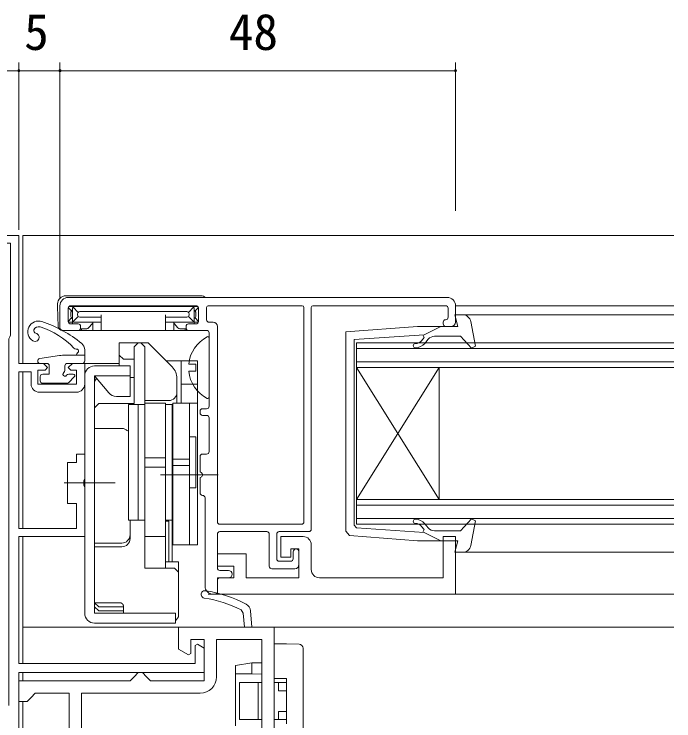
# Model space of a CAD drawing. Units: millimetres, scale not verified. Extents: x -495 to 495, y -800 to 801.
# Drawn here: x -151.6 to -71.5, y -457.9 to -372.1 of the extents above; entities that cross this region are included whole.
import ezdxf
from ezdxf.enums import TextEntityAlignment as Align

# ---------------------------------------------------------------- set-up
doc = ezdxf.new("R2010")
doc.units = ezdxf.units.MM
doc.header["$LTSCALE"] = 4
for name, color, linetype, lineweight in [('0-2_YKK_ZWAK', 2, 'Continuous', 9), ('0-3_YKK_11', 4, 'Continuous', 9), ('0-4_YKK_12', 6, 'Continuous', 9), ('0-5_YKK_13', 7, 'Continuous', 9)]:
    doc.layers.add(name, color=color, linetype=linetype, lineweight=lineweight)
doc.styles.add('ＭＳ ゴシック', font='')
doc.styles.get('ＭＳ ゴシック').set_extended_font_data('MS Gothic')

msp = doc.modelspace()

# ---------------------------------------------------------------- linework, layer by layer
at = {"layer": '0-2_YKK_ZWAK'}
for p, q in [((-150.5, -399.009), (-71.5, -399.009)), ((-150.5, -399.009), (-150.5, -414.509)), ((-71.5, -407.509), (-98, -407.509)), ((-97.132, -408.609), (-71.5, -408.609)), ((-110, -412.709), (-71.5, -412.709)), ((-143.3, -414.509), (-138.8, -414.509)), ((-71.5, -414.309), (-110, -414.309)), ((-110, -415.009), (-110, -431.009)), ((-110, -415.009), (-100, -431.009)), ((-110, -431.009), (-100, -415.009)), ((-100, -415.009), (-100, -431.009)), ((-110, -431.709), (-71.5, -431.709)), ((-71.5, -433.309), (-110, -433.309)), ((-150.5, -435.509), (-150.5, -450.909)), ((-71.5, -437.409), (-97.132, -437.409)), ((-71.5, -442.509), (-128, -442.509)), ((-150.5, -446.509), (-71.5, -446.509)), ((-150.5, -452.009), (-150.5, -453.009)), ((-150.5, -455.509), (-150.5, -480.109))]:
    msp.add_line(p, q, dxfattribs=at)
for points in [[(-71.5, -412.009), (-110, -412.009), (-110, -415.009), (-71.5, -415.009)], [(-150.5, -415.509), (-150.5, -430.374), (-150.5, -434.509)], [(-71.5, -431.009), (-110, -431.009), (-110, -434.009), (-71.5, -434.009)]]:
    msp.add_lwpolyline(points, dxfattribs=at)
at = {"layer": '0-3_YKK_11'}
for p, q in [((-128.911, -406.309), (-145.289, -406.309)), ((-146.288, -407.274), (-146.3, -407.609)), ((-146.3, -407.609), (-146.216, -410.027)), ((-144.588, -408.121), (-144.987, -407.722)), ((-144.2, -407.609), (-144.8, -407.609)), ((-144.5, -407.909), (-144.5, -409.209)), ((-143.786, -408.323), (-144.412, -407.697)), ((-144.2, -407.609), (-130, -407.609)), ((-130.414, -408.323), (-129.788, -407.697)), ((-130, -407.609), (-129.4, -407.609)), ((-129.7, -407.909), (-129.7, -409.209)), ((-129.612, -408.121), (-129.2, -407.709)), ((-144.683, -408.295), (-144.683, -408.824)), ((-143.786, -408.796), (-144.412, -409.421)), ((-143.881, -408.5), (-143.881, -408.618)), ((-143.609, -408.228), (-130.591, -408.228)), ((-141, -408.618), (-141, -410.209)), ((-133.2, -408.618), (-133.2, -410.209)), ((-130.414, -408.796), (-129.788, -409.421)), ((-130.319, -408.5), (-130.319, -408.618)), ((-129.517, -408.295), (-129.517, -408.824)), ((-144.588, -408.997), (-145, -409.409)), ((-144.8, -409.509), (-144.5, -409.509)), ((-144.5, -409.297), (-144.5, -409.209)), ((-144.5, -409.297), (-144.5, -409.709)), ((-144.2, -409.509), (-141, -409.509)), ((-143.609, -408.89), (-141, -408.89)), ((-142.522, -410.2), (-142.068, -409.649)), ((-130.591, -408.89), (-133.2, -408.89)), ((-130, -409.509), (-133.2, -409.509)), ((-132.132, -409.649), (-131.678, -410.2)), ((-129.7, -409.297), (-129.7, -409.209)), ((-129.7, -409.297), (-129.7, -409.709)), ((-129.4, -409.509), (-129.7, -409.509)), ((-129.612, -408.997), (-129.2, -409.409)), ((-145.716, -410.509), (-143.383, -410.509)), ((-143.517, -410.309), (-142.753, -410.309)), ((-143.351, -410.509), (-142.963, -410.509)), ((-142.963, -410.509), (-142.695, -410.509)), ((-142.695, -410.509), (-142, -410.509)), ((-141.032, -410.509), (-141, -410.509)), ((-141, -410.209), (-141, -410.509)), ((-133.2, -410.509), (-141, -410.509)), ((-133.2, -410.209), (-133.2, -410.509)), ((-133.168, -410.509), (-133.2, -410.509)), ((-131.505, -410.509), (-132.2, -410.509)), ((-131.237, -410.509), (-131.505, -410.509)), ((-131.447, -410.309), (-130.683, -410.309)), ((-130.849, -410.509), (-131.237, -410.509)), ((-128.484, -410.509), (-130.817, -410.509)), ((-127.9, -418.605), (-127.9, -411.414)), ((-101.3, -411.566), (-101.725, -412.073)), ((-143, -414.209), (-143, -412.861)), ((-146.06, -413.562), (-148.444, -413.912)), ((-145.333, -413.509), (-143, -413.509)), ((-144, -413.509), (-144, -413.47)), ((-147.6, -414.509), (-148.4, -414.509)), ((-147.3, -414.809), (-147.3, -415.809)), ((-145.4, -414.809), (-145.4, -415.348)), ((-145.1, -414.509), (-143.3, -414.509)), ((-133.1, -414.209), (-129.3, -414.209)), ((-131.3, -414.209), (-131.3, -419.309)), ((-130.378, -415.434), (-129.5, -415.434)), ((-148.4, -416.109), (-148.4, -416.609)), ((-147.3, -415.809), (-148.1, -415.809)), ((-144.4, -415.809), (-144.939, -415.809)), ((-144.259, -416.151), (-144.929, -416.821)), ((-143, -416.009), (-143, -444.809)), ((-137.5, -416.009), (-141.8, -416.009)), ((-141.567, -416.287), (-141.8, -416.709)), ((-137.5, -416.209), (-137, -416.209)), ((-131.8, -416.338), (-131.8, -419.309)), ((-145.141, -416.909), (-148.1, -416.909)), ((-131.3, -417.009), (-129.3, -417.009)), ((-135.7, -419.009), (-132.8, -419.009)), ((-135.7, -439.33), (-135.7, -419.309)), ((-133.2, -419.509), (-132.4, -419.509)), ((-132.4, -419.509), (-132.4, -433.509)), ((-130.3, -419.309), (-130.3, -436.509)), ((-141.8, -422.388), (-138.5, -422.388)), ((-110.3, -434.142), (-110.3, -423.009)), ((-132.4, -423.509), (-132.3, -423.509)), ((-133.2, -425.94), (-135.7, -425.94)), ((-130.3, -426.117), (-132.3, -426.117)), ((-133.2, -427.078), (-135.7, -427.078)), ((-130.3, -426.901), (-132.3, -426.901)), ((-133.8, -428.009), (-126.8, -428.009)), ((-145.5, -429.009), (-139.3, -429.009)), ((-132.4, -429.509), (-132.3, -429.509)), ((-137.5, -435.745), (-137.5, -433.509)), ((-132.4, -433.009), (-132.3, -433.009)), ((-110.035, -434.44), (-110.3, -434.142)), ((-101.725, -433.945), (-101.3, -434.452)), ((-135.7, -435.509), (-133.2, -435.509)), ((-141.8, -436.296), (-138.5, -436.296)), ((-141.8, -436.745), (-138.5, -436.745)), ((-132.1, -439.33), (-135.7, -439.33)), ((-131.6, -439.83), (-132.1, -439.33)), ((-138.669, -443.551), (-141.8, -443.551)), ((-138.3, -443.921), (-138.3, -444.809)), ((-119.999, -449.009), (-119.999, -452.709)), ((-116.99, -448.562), (-118.495, -448.536)), ((-116.499, -465.362), (-116.499, -449.062)), ((-119.999, -450.809), (-120, -450.809)), ((-124.699, -451.457), (-124.699, -452.155)), ((-122.699, -452.173), (-121.5, -452.183)), ((-120, -452.196), (-119.999, -452.196)), ((-121.947, -457.709), (-121.947, -453.209)), ((-121.947, -453.209), (-121.499, -453.209)), ((-121.499, -457.709), (-121.499, -453.209)), ((-120, -453.209), (-119.499, -453.209)), ((-118.499, -452.709), (-119.999, -452.709)), ((-118.499, -453.209), (-119.499, -453.209)), ((-119.499, -454.209), (-119.499, -453.209)), ((-118.499, -458.209), (-118.499, -452.709)), ((-119.499, -454.209), (-118.499, -454.209)), ((-118.499, -456.709), (-119.499, -456.709)), ((-119.499, -456.709), (-119.499, -457.709)), ((-124.199, -457.709), (-121.947, -457.709)), ((-121.947, -457.709), (-121.499, -457.709)), ((-120, -457.709), (-119.499, -457.709)), ((-119.499, -457.709), (-118.499, -457.709))]:
    msp.add_line(p, q, dxfattribs=at)
for points in [[(-111.3, -434.864), (-111.3, -410.693), (-102.629, -410.009), (-97.705, -410.009), (-98.095, -408.609), (-97.132, -408.609)], [(-142, -409.509), (-142, -410.509), (-141.032, -410.509)], [(-132.2, -409.509), (-132.2, -410.509), (-133.168, -410.509)], [(-96.148, -409.427), (-95.591, -412.432), (-96.068, -412.67), (-97.4, -411.209), (-100.534, -411.209)], [(-143.386, -410.309), (-143.383, -410.509), (-143.351, -410.509)], [(-130.814, -410.309), (-130.817, -410.509), (-130.849, -410.509)], [(-110.3, -423.009), (-110.3, -411.596), (-101.8, -411.023), (-99.8, -410.009)], [(-102.108, -411.752), (-101.787, -411.369), (-101.963, -411.042)], [(-136.5, -412.009), (-137, -412.509), (-137, -419.376), (-141.3, -419.376), (-141.8, -419.876)], [(-138.8, -414.809), (-138.8, -412.009), (-135.3, -412.009), (-132.386, -414.923)], [(-133.2, -439.33), (-133.2, -419.309), (-135.7, -419.309), (-135.7, -412.509), (-136.2, -412.009)], [(-138.8, -413.509), (-138.3, -414.009), (-137, -414.009)], [(-139.143, -418.509), (-137.5, -418.509), (-137.5, -414.809), (-141.8, -414.809)], [(-129.3, -414.209), (-129.3, -436.509), (-132.3, -436.509), (-132.3, -419.309), (-129.3, -419.309)], [(-130.378, -414.584), (-129.5, -414.584), (-129.5, -415.434)], [(-141.8, -444.809), (-141.8, -416.009), (-140.062, -418.081)], [(-136.5, -433.509), (-137.7, -433.509), (-137.7, -419.509), (-136.5, -419.509)], [(-135.7, -419.509), (-136.5, -419.509), (-136.5, -433.509), (-135.7, -433.509)], [(-130.3, -423.409), (-129.5, -423.409), (-129.5, -429.609), (-130.3, -429.609)], [(-132.4, -438.577), (-132.4, -433.509), (-133.2, -433.509)], [(-133.2, -433.648), (-132.8, -433.648), (-132.8, -438.577)], [(-100.534, -434.809), (-97.4, -434.809), (-96.068, -433.349), (-95.591, -433.586), (-96.148, -436.592)], [(-110.035, -434.44), (-101.8, -434.996), (-99.8, -436.009)], [(-101.963, -434.977), (-101.787, -434.65), (-102.108, -434.266)], [(-97.132, -437.409), (-98.095, -437.409), (-97.705, -436.009), (-102.629, -436.009), (-110.858, -435.361), (-111.3, -434.864)], [(-133.2, -438.577), (-131.6, -438.577), (-131.6, -445.248), (-132, -445.738)], [(-141.798, -443.551), (-141.3, -444.009), (-138.3, -444.009)], [(-138.669, -443.551), (-138.667, -443.551), (-138.665, -443.551), (-138.664, -443.551), (-138.662, -443.551), (-138.661, -443.551), (-138.659, -443.551), (-138.657, -443.551), (-138.655, -443.551), (-138.654, -443.551), (-138.652, -443.551), (-138.65, -443.552), (-138.648, -443.552), (-138.647, -443.552), (-138.645, -443.552), (-138.643, -443.552), (-138.641, -443.552), (-138.639, -443.553), (-138.637, -443.553), (-138.635, -443.553), (-138.633, -443.553), (-138.631, -443.554), (-138.629, -443.554), (-138.626, -443.554), (-138.624, -443.555), (-138.622, -443.555), (-138.619, -443.555), (-138.617, -443.556), (-138.615, -443.556), (-138.612, -443.557), (-138.61, -443.557), (-138.607, -443.558), (-138.605, -443.558), (-138.602, -443.559), (-138.6, -443.56), (-138.597, -443.56), (-138.594, -443.561), (-138.592, -443.562), (-138.589, -443.562), (-138.586, -443.563)], [(-138.586, -443.563), (-138.584, -443.564), (-138.581, -443.565), (-138.578, -443.566), (-138.576, -443.567), (-138.573, -443.567), (-138.57, -443.568), (-138.567, -443.569), (-138.564, -443.57), (-138.562, -443.571), (-138.559, -443.572), (-138.556, -443.573), (-138.553, -443.574), (-138.55, -443.576), (-138.548, -443.577), (-138.545, -443.578), (-138.542, -443.579), (-138.539, -443.58), (-138.536, -443.582), (-138.533, -443.583), (-138.53, -443.584), (-138.528, -443.586), (-138.525, -443.587), (-138.522, -443.589), (-138.519, -443.59), (-138.516, -443.592), (-138.513, -443.593), (-138.51, -443.595), (-138.507, -443.596), (-138.505, -443.598), (-138.502, -443.599), (-138.499, -443.601), (-138.496, -443.603), (-138.493, -443.605), (-138.49, -443.606), (-138.487, -443.608), (-138.485, -443.61), (-138.482, -443.612), (-138.479, -443.614), (-138.476, -443.616)], [(-138.476, -443.616), (-138.473, -443.618), (-138.47, -443.62), (-138.468, -443.622), (-138.465, -443.624), (-138.462, -443.626), (-138.459, -443.628), (-138.457, -443.63), (-138.454, -443.632), (-138.451, -443.634), (-138.448, -443.636), (-138.446, -443.638), (-138.443, -443.641), (-138.441, -443.643), (-138.438, -443.645), (-138.435, -443.647), (-138.433, -443.65), (-138.43, -443.652), (-138.428, -443.655), (-138.425, -443.657), (-138.423, -443.659), (-138.42, -443.662), (-138.418, -443.664), (-138.415, -443.667), (-138.413, -443.669), (-138.41, -443.672), (-138.408, -443.674), (-138.406, -443.677), (-138.403, -443.679), (-138.401, -443.682), (-138.399, -443.685), (-138.396, -443.687), (-138.394, -443.69), (-138.392, -443.693), (-138.39, -443.695), (-138.387, -443.698), (-138.385, -443.701), (-138.383, -443.704), (-138.381, -443.706), (-138.379, -443.709)], [(-138.379, -443.709), (-138.377, -443.712), (-138.375, -443.715), (-138.373, -443.718), (-138.371, -443.721), (-138.369, -443.724), (-138.367, -443.726), (-138.365, -443.729), (-138.363, -443.732), (-138.361, -443.735), (-138.359, -443.738), (-138.357, -443.741), (-138.356, -443.744), (-138.354, -443.747), (-138.352, -443.75), (-138.35, -443.753), (-138.349, -443.756), (-138.347, -443.759), (-138.345, -443.762), (-138.344, -443.766), (-138.342, -443.769), (-138.341, -443.772), (-138.339, -443.775), (-138.338, -443.778), (-138.336, -443.781), (-138.335, -443.784), (-138.333, -443.787), (-138.332, -443.79), (-138.331, -443.793), (-138.329, -443.797), (-138.328, -443.8), (-138.327, -443.803), (-138.326, -443.806), (-138.324, -443.809), (-138.323, -443.812), (-138.322, -443.816), (-138.321, -443.819), (-138.32, -443.822), (-138.319, -443.825), (-138.318, -443.828)], [(-138.318, -443.828), (-138.317, -443.832), (-138.316, -443.835), (-138.315, -443.838), (-138.314, -443.841), (-138.313, -443.844), (-138.312, -443.848), (-138.311, -443.851), (-138.311, -443.854), (-138.31, -443.857), (-138.309, -443.861), (-138.308, -443.864), (-138.308, -443.867), (-138.307, -443.871), (-138.306, -443.874), (-138.306, -443.877), (-138.305, -443.88), (-138.304, -443.884), (-138.304, -443.887), (-138.303, -443.89), (-138.303, -443.893), (-138.302, -443.897), (-138.302, -443.9), (-138.301, -443.903), (-138.301, -443.906), (-138.301, -443.909), (-138.301, -443.912), (-138.3, -443.915), (-138.3, -443.918), (-138.3, -443.921), (-138.3, -443.924), (-138.3, -443.927), (-138.3, -443.93), (-138.3, -443.933), (-138.3, -443.935), (-138.3, -443.938), (-138.3, -443.94)], [(-141.8, -444.009), (-141.3, -444.509), (-138.4, -444.509), (-138.3, -444.499)], [(-141.8, -446.009), (-132, -446.009), (-132, -444.809), (-141.8, -444.809)], [(-118.495, -448.536), (-119.999, -448.509), (-119.999, -449.009)], [(-122.699, -450.809), (-124.699, -451.162), (-124.699, -451.457)], [(-121.5, -450.809), (-122.699, -450.809), (-122.699, -450.809)], [(-124.699, -452.155), (-122.699, -452.173), (-122.699, -451.109)], [(-124.699, -452.155), (-124.699, -452.455), (-124.699, -458.463)], [(-124.199, -457.709), (-124.199, -453.209), (-121.947, -453.209)]]:
    msp.add_lwpolyline(points, dxfattribs=at)
for centre, radius, start, end in [((-145.289, -407.309), 1, 90, 178), ((-128.911, -407.309), 1, 53.1301, 90), ((-144.8, -407.909), 0.3, 90, 121.36698), ((-144.2, -407.909), 0.3, 90, 180), ((-130, -407.909), 0.3, 0, 90), ((-129.4, -407.909), 0.3, 48.59038, 90), ((-144.337, -408.372), 0.355, 117.42695, 167.45208), ((-144.337, -408.747), 0.355, 192.54764, 242.57332), ((-143.542, -408.567), 0.345, 101.13494, 168.86506), ((-143.542, -408.552), 0.345, 191.135, 258.865), ((-130.658, -408.567), 0.345, 11.13494, 78.86506), ((-130.658, -408.552), 0.345, 281.135, 348.865), ((-129.863, -408.372), 0.355, 12.54792, 62.57305), ((-129.863, -408.747), 0.355, 297.42668, 347.45236), ((-97.132, -409.609), 1, 10.51213, 90), ((-148.596, -410.663), 1.3, 71.70693, 237.40573), ((-152.897, -423.671), 15, 50.54534, 71.70693), ((-144.8, -409.209), 0.3, 228.44592, 270), ((-144.2, -409.209), 0.3, 180, 270), ((-142.3, -409.458), 0.3, 320.56341, 350.15137), ((-131.9, -409.458), 0.3, 189.84863, 219.43659), ((-130, -409.209), 0.3, 270, 0), ((-129.4, -409.209), 0.3, 270, 311.55408), ((-148.875, -410.552), 0.3, 158.21265, 259.01958), ((-148.596, -410.663), 0.6, 73.11249, 158.21265), ((-151.124, -418.988), 9.3, 42.80032, 73.11249), ((-145.716, -410.009), 0.5, 182, 270), ((-142.753, -410.009), 0.3, 270, 320.56341), ((-131.447, -410.009), 0.3, 219.43659, 270), ((-149.027, -411.337), 0.5, 237.40573, 79.01958), ((-126.2, -415.009), 4.2, 117.28096, 174.19227), ((-128.054, -411.414), 0.154, 0, 117.28096), ((-100.534, -412.209), 1, 90, 139.99998), ((-144, -412.861), 1, 0, 50.54534), ((-102.874, -412.359), 0.25, 90, 269.99998), ((-102.874, -411.109), 1, 269.99998, 320), ((-102.874, -411.109), 1.5, 269.99998, 320), ((-144.08, -412.465), 0.3, 222.80032, 278.35791), ((-144, -413.009), 0.25, 303.05573, 98.35791), ((-148.4, -414.209), 0.3, 98.35589, 270), ((-145.333, -418.509), 5, 90, 98.35589), ((-143.7, -413.47), 0.3, 123.05573, 180), ((-147.6, -414.809), 0.3, 0, 90), ((-145.1, -414.809), 0.3, 90, 180), ((-143.3, -414.209), 0.3, 270, 0), ((-141.8, -416.009), 1.2, 90, 179.99998), ((-145.4, -415.809), 0.25, 123.05573, 326.94427), ((-145.7, -415.348), 0.3, 303.05573, 0), ((-133.8, -416.338), 2, 0, 45.00001), ((-126.2, -415.009), 4.2, 185.80773, 242.71904), ((-148.1, -416.109), 0.3, 90, 180), ((-144.939, -416.109), 0.3, 90, 146.94427), ((-144.4, -416.009), 0.2, 315, 90), ((-148.1, -416.609), 0.3, 180, 270), ((-145.141, -416.609), 0.3, 270, 315), ((-139.143, -417.309), 1.2, 220, 270.00002), ((-132.8, -418.009), 1, 270.00002, 0), ((-128.054, -418.605), 0.154, 242.71904, 0), ((-138.5, -423.388), 1, 45.57302, 90), ((-132.8, -432.709), 1, 293.57821, 299.99997), ((-102.874, -433.659), 0.25, 90, 269.99998), ((-102.874, -434.909), 1.5, 40.00004, 90), ((-102.874, -434.909), 1, 40.00004, 90), ((-100.534, -433.809), 1, 220.00002, 269.99998), ((-138.5, -435.296), 1, 270.00002, 0), ((-138.5, -435.745), 1, 270.00002, 0), ((-97.132, -436.409), 1, 269.99998, 349.48785), ((-141.8, -444.809), 1.2, 179.99998, 270.00002), ((-116.999, -449.062), 0.5, 0, 89)]:
    msp.add_arc(centre, radius, start, end, dxfattribs=at)
for centre, major_axis, ratio, start_param, end_param in [((-122.673, -451.109), (0.026, -0.3), 0.086179, 3.149132, 4.68977), ((-124.4, -451.109), (-1.701, 0), 0.176327, 3.141593, 3.156672)]:
    msp.add_ellipse(centre, major_axis=major_axis, ratio=ratio, start_param=start_param, end_param=end_param, dxfattribs=at)
at = {"layer": '0-4_YKK_12'}
for p, q in [((-151, -398.309), (-151, -378.009)), ((-151, -398.309), (-151, -378.009)), ((-146, -406.509), (-146, -378.009)), ((-146, -406.509), (-146, -378.009)), ((-98, -396.009), (-98, -378.009)), ((-155, -379.009), (-151, -379.009)), ((-151, -379.009), (-146, -379.009)), ((-146, -379.009), (-98, -379.009))]:
    msp.add_line(p, q, dxfattribs=at)
for centre, start, end in [((-151, -379.009), 0, 180), ((-151, -379.009), 0, 180), ((-151, -379.009), 180, 0), ((-151, -379.009), 180, 0), ((-146, -379.009), 0, 180), ((-146, -379.009), 0, 180), ((-146, -379.009), 180, 0), ((-146, -379.009), 180, 0), ((-98, -379.009), 0, 180), ((-98, -379.009), 180, 0)]:
    msp.add_arc(centre, 0.128, start, end, dxfattribs=at)
at = {"layer": '0-5_YKK_13'}
for p, q in [((-145, -406.509), (-99, -406.509)), ((-146, -410.209), (-146, -407.509)), ((-145, -407.809), (-145, -409.409)), ((-129.4, -407.509), (-144.7, -407.509)), ((-129.2, -409.409), (-129.2, -407.709)), ((-128.2, -407.709), (-128.2, -409.209)), ((-116.6, -407.509), (-128, -407.509)), ((-116.4, -433.709), (-116.4, -407.709)), ((-115.5, -407.709), (-115.5, -434.609)), ((-99.2, -407.509), (-115.3, -407.509)), ((-98.9, -408.909), (-98.9, -407.809)), ((-98, -407.509), (-98, -409.509)), ((-144.7, -409.709), (-143.8, -409.709)), ((-130.4, -409.709), (-129.5, -409.709)), ((-127.9, -409.509), (-127.4, -409.509)), ((-99.5, -409.709), (-99.5, -409.509)), ((-143.8, -410.509), (-145.7, -410.509)), ((-143.5, -410.009), (-143.5, -410.209)), ((-130.7, -410.209), (-130.7, -410.009)), ((-128.2, -410.509), (-130.4, -410.509)), ((-126.9, -410.009), (-126.9, -433.709)), ((-98.5, -410.009), (-99.2, -410.009)), ((-127.9, -419.709), (-127.9, -410.809)), ((-144, -418.009), (-148.5, -418.009)), ((-129, -420.509), (-129, -420.309)), ((-128.7, -420.009), (-128.2, -420.009)), ((-128.2, -420.809), (-128.7, -420.809)), ((-127.9, -425.209), (-127.9, -421.109)), ((-129, -427.551), (-129, -425.809)), ((-128.7, -425.509), (-128.2, -425.509)), ((-129, -430.209), (-129, -428.468)), ((-128.4, -441.509), (-128.4, -430.809)), ((-126.6, -434.009), (-116.7, -434.009)), ((-126.9, -435.209), (-126.9, -439.309)), ((-120.9, -434.909), (-126.6, -434.909)), ((-120.6, -439.109), (-120.6, -435.209)), ((-119.7, -435.209), (-119.7, -438.209)), ((-115.8, -434.909), (-119.4, -434.909)), ((-115.5, -439.509), (-115.5, -436.509)), ((-117.7, -438.209), (-117.7, -437.359)), ((-117, -437.359), (-117, -438.909)), ((-119.4, -438.509), (-118, -438.509)), ((-126.6, -439.609), (-125.55, -439.609)), ((-117.5, -439.409), (-120.3, -439.409)), ((-125.55, -440.509), (-126.6, -440.509)), ((-126.9, -440.809), (-126.9, -442.209)), ((-127.2, -442.509), (-127.4, -442.509))]:
    msp.add_line(p, q, dxfattribs=at)
for points in [[(-152.2, -456.009), (-152.2, -411.509), (-152.1, -411.286), (-152, -411.062), (-152, -399.909), (-154.2, -399.909), (-154.2, -402.009), (-155, -402.009), (-155, -399.009), (-151, -399.009), (-151, -414.509), (-148, -414.509), (-147.5, -415.009), (-147.8, -415.309), (-148.7, -415.309), (-148.7, -417.009), (-144, -417.009), (-144, -415.309), (-144.7, -415.309), (-145, -415.009), (-144.5, -414.509), (-143, -414.509), (-143, -417.009)], [(-149.5, -417.009), (-149.5, -415.509), (-151, -415.509), (-151, -434.509), (-144, -434.509), (-144, -431.509), (-145.1, -431.509), (-145.1, -426.509), (-144, -426.509), (-144, -425.509), (-143, -425.509), (-143, -428.551), (-143.12, -428.734), (-143.12, -429.284), (-143, -429.468), (-143, -435.509), (-151, -435.509), (-151, -450.909), (-129.6, -450.909), (-129.6, -448.736), (-129.3, -448.563), (-128.5, -449.025), (-128.5, -452.009), (-151, -452.009), (-151, -480.109)], [(-126.9, -442.509), (-98, -442.509), (-98, -435.509), (-99.5, -435.509), (-99.5, -440.509), (-114.5, -440.509)], [(-116.5, -435.509), (-119.2, -435.509), (-119.2, -438.009), (-118, -438.009), (-118, -437.009), (-117, -437.009), (-117, -440.509), (-123.4, -440.509), (-123.4, -437.609), (-126.9, -437.609), (-126.9, -439.109), (-124.9, -439.109), (-124.9, -440.509), (-126.9, -440.509), (-126.9, -442.509)], [(-123.603, -446.509), (-123.753, -444.802), (-124.021, -444.402)], [(-122.875, -444.507), (-122.7, -446.509), (-120, -446.509), (-120, -470.009)], [(-144.9, -482.509), (-144.9, -454.509), (-149, -454.509), (-149.5, -455.009), (-150, -455.509), (-151, -455.509), (-151, -453.009), (-137.5, -453.009), (-137, -452.509), (-136.5, -452.009), (-136, -452.009), (-135.5, -452.509), (-135, -453.009), (-128.5, -453.009), (-128.5, -448.009), (-130.1, -448.009), (-130.1, -449.682), (-130.4, -449.856), (-131.6, -449.163), (-131.6, -446.509), (-123.6, -446.509)], [(-121.5, -470.009), (-121.5, -448.009), (-127, -448.009), (-127, -452.509)], [(-129, -454.509), (-143.4, -454.509), (-143.4, -470.009), (-121.5, -470.009)]]:
    msp.add_lwpolyline(points, dxfattribs=at)
for centre, radius, start, end in [((-145, -407.509), 1, 90, 180), ((-99, -407.509), 1, 0, 90), ((-144.7, -407.809), 0.3, 90, 180), ((-129.4, -407.709), 0.2, 0, 90), ((-128, -407.709), 0.2, 90, 180), ((-116.6, -407.709), 0.2, 0, 90), ((-115.3, -407.709), 0.2, 90, 180), ((-99.2, -407.809), 0.3, 0, 90), ((-144.7, -409.409), 0.3, 180, 270), ((-143.8, -410.009), 0.3, 0, 90), ((-130.4, -410.009), 0.3, 90, 180), ((-129.5, -409.409), 0.3, 270, 360), ((-127.9, -409.209), 0.3, 180, 270), ((-127.4, -410.009), 0.5, 0, 90), ((-99.2, -409.509), 0.3, 90, 180), ((-99.2, -409.709), 0.3, 180, 270), ((-99.2, -408.909), 0.3, 270, 360), ((-98.5, -409.509), 0.5, 270, 360), ((-145.7, -410.209), 0.3, 180, 270), ((-143.8, -410.209), 0.3, 270, 360), ((-130.4, -410.209), 0.3, 180, 270), ((-128.2, -410.809), 0.3, 0, 90), ((-148.5, -417.009), 1, 180.00001, 269.99999), ((-144, -417.009), 1, 270.00001, 359.99999), ((-128.2, -419.709), 0.3, 270, 360), ((-128.7, -420.309), 0.3, 90, 180), ((-128.7, -420.509), 0.3, 180, 270), ((-128.2, -421.109), 0.3, 0, 90), ((-128.7, -425.809), 0.3, 90, 180), ((-128.2, -425.209), 0.3, 270, 360), ((-128.8, -427.551), 0.2, 180, 246.42182), ((-128.8, -428.468), 0.2, 113.57818, 180), ((-129, -428.009), 0.3, 293.57818, 66.42182), ((-128.7, -430.209), 0.3, 180, 270), ((-128.7, -430.809), 0.3, 0, 90), ((-126.6, -433.709), 0.3, 180, 270), ((-116.7, -433.709), 0.3, 270, 360), ((-126.6, -435.209), 0.3, 90, 180), ((-120.9, -435.209), 0.3, 0, 90), ((-119.4, -435.209), 0.3, 90, 180), ((-115.8, -434.609), 0.3, 270, 360), ((-116.5, -436.509), 1, 0.00001, 89.99999), ((-117.35, -437.359), 0.35, 0, 180), ((-119.4, -438.209), 0.3, 180, 270), ((-118, -438.209), 0.3, 270, 360), ((-126.6, -439.309), 0.3, 180, 270), ((-125.55, -440.059), 0.45, 270, 90), ((-120.3, -439.109), 0.3, 180, 270), ((-117.5, -438.909), 0.5, 270, 360), ((-114.5, -439.509), 1, 180.00001, 269.99999), ((-126.6, -440.809), 0.3, 90, 180), ((-128.424, -442.518), 0.45, 81.7334, 261.73342), ((-127.4, -441.509), 1, 180, 270), ((-130.516, -456.917), 15, 61.66705, 81.7334), ((-127.2, -442.209), 0.3, 270, 360), ((-130.516, -456.917), 14.1, 62.57106, 81.7334), ((-123.871, -444.594), 1, 4.99997, 61.66705), ((-129, -452.509), 2, 270.00001, 359.99999)]:
    msp.add_arc(centre, radius, start, end, dxfattribs=at)

# ---------------------------------------------------------------- texts
at = {"layer": '0-4_YKK_12', "style": 'ＭＳ ゴシック'}
for s, p in [('5', (-150.35, -377.809)), ('48', (-125.52, -377.809))]:
    msp.add_text(s, height=4.399, dxfattribs=at).set_placement(p, align=Align.BOTTOM_LEFT)

doc.saveas('drawing.dxf')
